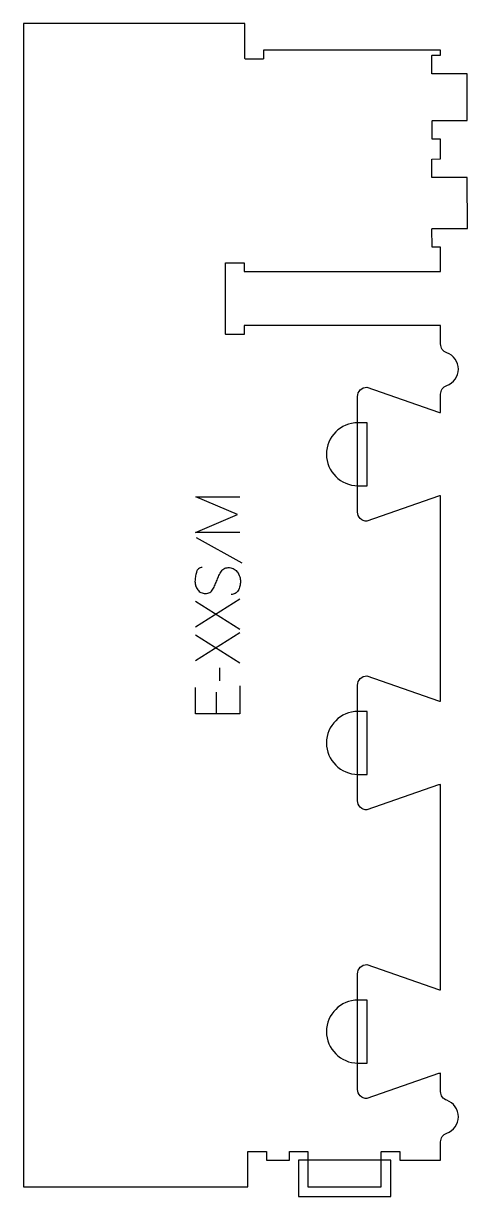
# Model space of a CAD drawing. Extents: x 0 to 300, y -6 to 786.
import ezdxf

# ---------------------------------------------------------------- set-up
doc = ezdxf.new("R2010")
doc.units = 0
for name, color, linetype in [('1_ANYTOOL_1MMDEEP_LABELS_S', 2, 'CONTINUOUS'), ('4_ANYTOOL_CUTTHROUGH_OUTSI', 5, 'CONTINUOUS'), ('5_ANYTOOL_HALF_MILL_9MM_IN', 3, 'CONTINUOUS')]:
    doc.layers.add(name, color=color, linetype=linetype)

msp = doc.modelspace()

# ---------------------------------------------------------------- linework, layer by layer
at = {"layer": '1_ANYTOOL_1MMDEEP_LABELS_S'}
for p, q in [((116.563168, 438.463532), (147.334596, 421.277818)), ((146.091739, 396.763532), (116.091739, 377.820675)), ((116.091739, 395.520675), (146.091739, 376.620675)), ((146.091739, 374.049247), (116.091739, 355.106389)), ((116.091739, 372.806389), (146.091739, 353.906389)), ((132.206025, 350.477818), (132.291739, 341.692104)), ((130.020311, 333.977818), (130.020311, 319.320675))]:
    msp.add_line(p, q, dxfattribs=at)
for points in [[(146.091739, 441.892104), (116.091739, 441.892104), (144.463168, 453.892104), (116.220311, 465.892104), (146.091739, 465.892104)], [(146.091739, 338.263532), (146.091739, 319.320675), (116.091739, 319.320675), (116.091739, 337.149247)]]:
    msp.add_lwpolyline(points, dxfattribs=at)
msp.add_lwpolyline([(120.677454, 418.149247, 0.071867), (119.340847, 417.956133, 0.100684), (118.159596, 417.329604, 0.047558), (117.683146, 416.85505, 0.038563), (117.294418, 416.30505, 0.037928), (116.94695, 415.607862, 0.026634), (116.691739, 414.870675, 0.028461), (116.005756, 411.847342, 0.041577), (115.748882, 408.763532, 0.036938), (115.860022, 407.261172, 0.041531), (116.204239, 405.795675, 0.041583), (116.781448, 404.418298, 0.038125), (117.570311, 403.149247, 0.057611), (118.562215, 402.079094, 0.065808), (119.782811, 401.284961, 0.06469), (121.242365, 400.807465, 0.046778), (122.777454, 400.663532, 0.052235), (124.327296, 400.825888, 0.075448), (125.777454, 401.370675, 0.076671), (126.950506, 402.286767, 0.061023), (127.834596, 403.492104, 0.021951), (129.361942, 406.520958, 0.018213), (130.641739, 409.663532, -0.02405), (131.947201, 412.765017, -0.02981), (133.577454, 415.706389, -0.068439), (134.543384, 416.847691, -0.079282), (135.795311, 417.656389, -0.076308), (137.373993, 418.081389, -0.047772), (139.020311, 418.106389, -0.046243), (140.70127, 417.813155, -0.06359), (142.272096, 417.163532, -0.064671), (143.556285, 416.190708, -0.057073), (144.570311, 414.934961, -0.067522), (145.933221, 411.966652, -0.070793), (146.434596, 408.742104, -0.064027), (146.072081, 405.603088, -0.070447), (144.891739, 402.677818, -0.054374), (144.042106, 401.519401, -0.074742), (142.931025, 400.620675, -0.075199), (141.624647, 400.097668, -0.057737), (140.220311, 399.934961)], format="xyb", dxfattribs=at)
at = {"layer": '4_ANYTOOL_CUTTHROUGH_OUTSI'}
msp.add_lwpolyline([(281.5, 618.000461), (281.5, 634.500545), (275.969786, 634.486119, -0.414214), (275.719135, 634.735466), (275.687833, 646.735426, -0.414214), (275.93718, 646.986077), (299.686633, 647.048027), (299.532359, 681.547827), (275.781975, 681.485874, -0.414214), (275.531323, 681.735221), (275.500021, 693.735181, -0.414214), (275.749368, 693.985832), (281.5, 694.000832), (281.5, 707.411674), (276.045466, 707.396711, -0.414253), (275.794781, 707.646058), (275.76348, 719.646017, -0.414178), (276.012797, 719.896668), (281.749338, 719.91232), (299.374735, 719.957632), (299.374735, 751.546581), (281.857599, 751.501117), (275.857621, 751.485466, -0.414214), (275.60697, 751.734813), (275.575668, 763.734772, -0.414204), (275.825006, 763.985424), (281.5, 764.000416), (281.5, 767.500916), (162.000007, 767.500916), (162.000007, 761.750916, -0.414214), (161.750007, 761.500916), (149.750007, 761.500916, -0.414214), (149.500007, 761.750916), (149.500007, 785.500916), (0, 785.500916), (0, 0.000916), (151.5, 0.000916), (151.5, 23.750916, -0.414214), (151.75, 24.000916), (163.75, 24.000916, -0.414214), (164, 23.750916), (164, 18.000901), (179.5, 18.000014), (179.5, 23.75, -0.414214), (179.75, 24), (191.75, 24, -0.414214), (192, 23.75), (192, 0), (241.5, 0), (241.5, 23.75, -0.414214), (241.75, 24), (253.75, 24, -0.414214), (254, 23.75), (254, 18), (281.5, 18), (281.5, 30.404437, -0.317837), (285.666667, 36.296994, 0.707107), (285.666667, 58.453006, -0.317837), (281.5, 64.345563), (281.5, 76.744479, 0.06141), (280.10513, 76.509569), (231.832588, 59.614035, -0.084368), (231.75, 59.6, -0.414214), (225.5, 65.85), (225.5, 143.85, -0.414214), (231.75, 150.1, -0.084368), (231.832588, 150.085965), (280.116195, 133.186852, 0.0608), (281.5, 132.955521), (281.5, 271.644479, 0.06141), (280.10513, 271.409569), (231.832588, 254.514035, -0.084368), (231.75, 254.5, -0.414214), (225.5, 260.75), (225.5, 338.75, -0.414214), (231.75, 345, -0.084368), (231.832588, 344.985965), (280.116195, 328.086852, 0.0608), (281.5, 327.855521), (281.5, 466.546391, 0.06141), (280.10513, 466.311481), (231.832588, 449.415948, -0.084368), (231.75, 449.401912, -0.414214), (225.5, 455.651912), (225.5, 533.651912, -0.414214), (231.75, 539.901912, -0.084368), (231.832588, 539.887877), (280.116195, 522.988764, 0.0608), (281.5, 522.757433), (281.5, 535.156329, -0.317837), (285.666667, 541.048886, 0.707107), (285.666667, 563.204898, -0.317837), (281.5, 569.097129), (281.467644, 581.501294), (148.92004, 581.500916), (148.92004, 575.750916, -0.414214), (148.67004, 575.500916), (136.67004, 575.500916, -0.414214), (136.42004, 575.750916), (136.42004, 623.750916, -0.414214), (136.67004, 624.000916), (148.67004, 624.000916, -0.414214), (148.92004, 623.750916), (148.92004, 618.000915)], format="xyb", close=True, dxfattribs=at)
at = {"layer": '5_ANYTOOL_HALF_MILL_9MM_IN'}
for points in [[(226, 515.901912), (225.75, 515.901912, 1), (225.75, 473.401912), (232, 473.401912), (232, 515.901912)], [(226, 321), (225.75, 321, 1), (225.75, 278.5), (232, 278.5), (232, 321)], [(226, 126.1), (225.75, 126.1, 1), (225.75, 83.6), (232, 83.6), (232, 126.1)]]:
    msp.add_lwpolyline(points, format="xyb", close=True, dxfattribs=at)
msp.add_lwpolyline([(242, 18), (191.5, 18), (185.5, 18), (185.5, -6.5), (191.76, -6.5), (241.74, -6.5), (248, -6.5), (248, 18)], close=True, dxfattribs=at)

doc.saveas('drawing.dxf')
